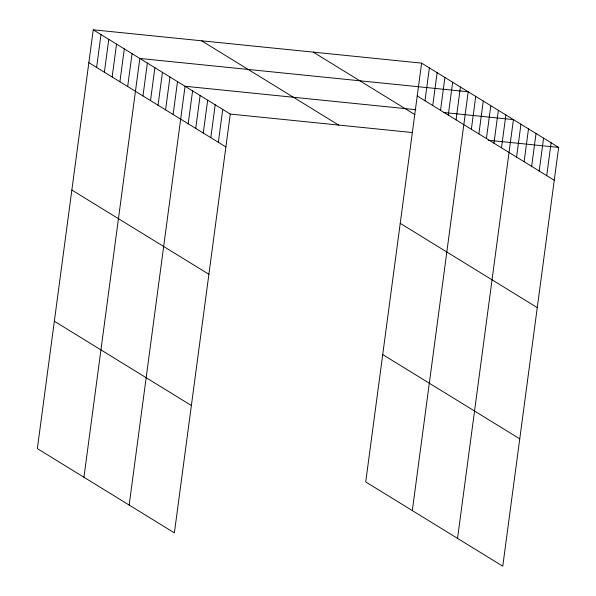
<?xml version="1.0" encoding="UTF-8"?>
<svg xmlns="http://www.w3.org/2000/svg" width="596" height="596" viewBox="0 0 596 596"><rect width="100%" height="100%" fill="white"/><g stroke="black" fill="none" stroke-linecap="round" stroke-linejoin="round"><path stroke-width="0.89" d="M93.237 29.8L37.354 448.602L174.39 532.869L230.272 114.067L93.237 29.8L421.61 63.131L558.646 147.398L502.763 566.2L365.728 481.933L421.61 63.131M96.612 67.437L101 34.575M104.382 72.213L108.763 39.351M112.145 76.988L116.533 44.126M119.908 81.764L124.296 48.902M127.678 86.539L132.059 53.677M83.947 477.254L139.829 58.453L468.203 91.784L412.32 510.586M142.98 95.949L147.361 63.087M150.52 100.582L154.9 67.721M158.052 105.216L162.44 72.354M165.591 109.858L169.972 76.988M173.131 114.492L177.511 81.622M129.168 505.065L185.051 86.264L415.896 109.694M188.202 123.759L192.59 90.897M195.741 128.393L200.122 95.531M203.273 133.027L207.661 100.165M210.813 137.661L215.201 104.799M218.352 142.295L222.733 109.433M424.993 100.769L429.373 67.907M432.756 105.544L437.136 72.682M440.518 110.32L444.907 77.458M448.289 115.095L452.669 82.233M456.052 119.871L460.432 87.009M471.354 129.28L475.735 96.418M478.893 133.914L483.274 101.052M486.425 138.548L490.813 105.686M493.965 143.182L498.353 110.32M501.504 147.815L505.885 114.954M457.542 538.389L513.424 119.587L443.893 112.532M516.576 157.091L520.964 124.221M524.115 161.725L528.496 128.855M531.647 166.359L536.035 133.497M539.186 170.992L543.574 138.13M546.726 175.626L551.106 142.764M230.272 114.067L412.469 132.558M488.206 140.246L558.646 147.398M417.222 95.993L554.258 180.26M313.243 52.128L414.861 114.618M201.597 40.796L338.632 125.071M400.229 223.351L537.264 307.618M88.849 62.662L225.884 146.936M382.721 354.568L519.757 438.842M71.855 190.027L208.891 274.294M54.348 321.244L191.383 405.511"/></g></svg>
